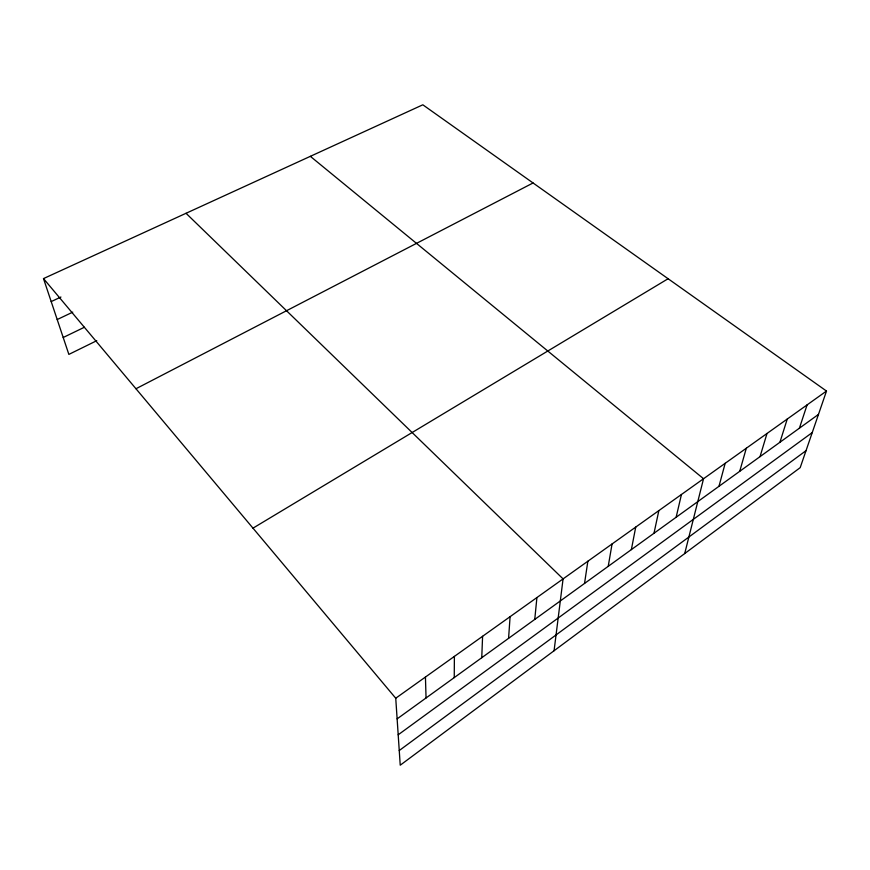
<?xml version="1.0" encoding="UTF-8"?>
<svg xmlns="http://www.w3.org/2000/svg" width="870" height="870" viewBox="0 0 870 870"><rect width="100%" height="100%" fill="white"/><g stroke="black" fill="none" stroke-linecap="round" stroke-linejoin="round"><path stroke-width="1.3" d="M454.249 677.6L454.39 656.404M481.752 657.72L482.589 636.285M508.58 638.341L510.092 616.678M534.756 619.418L536.91 597.559M554.07 650.749L563.075 578.898L186.039 213.291M584.531 583.455L587.859 561.226M608.217 566.348L612.067 543.957M631.359 549.622L635.731 527.089M653.99 533.266L658.851 510.603M676.131 517.269L681.449 494.486M684.712 553.559L703.547 478.728L310.351 156.339M718.979 486.308L725.167 463.318M739.728 471.312L746.308 448.235M760.032 456.641L767.003 433.477M779.922 442.275L787.252 419.035M799.399 428.203L807.088 404.898M826.5 391.054L800.193 467.647L400.233 765.198L395.741 698.229L43.5 278.585L422.831 104.802L826.5 391.054L395.741 698.229M399.243 750.538L806.022 450.671M398.188 734.802L812.232 432.586M397.122 718.87L818.474 414.414M252.985 528.155L668.106 278.737M135.97 388.749L533.06 182.972M96.755 340.692L68.86 354.405L43.5 278.585M63.205 337.506L84.357 327.261M57.202 319.551L72.754 312.145M51.189 301.585L60.933 297.029M425.441 677.045L426.05 697.968"/></g></svg>
